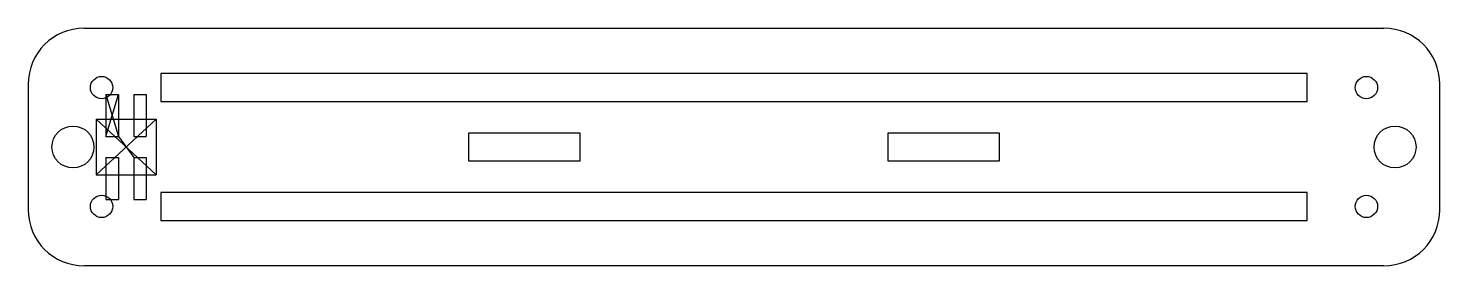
# Model space of a CAD drawing. Header units: millimetres. Extents: x -51 to 51, y -9 to 9.
import ezdxf

# ---------------------------------------------------------------- set-up
doc = ezdxf.new("R2010")
doc.units = ezdxf.units.MM
doc.header["$PDSIZE"] = -1
doc.linetypes.add('CENTERX2', pattern=[20.32, 12.7, -2.54, 2.54, -2.54])
doc.linetypes.add('HIDDEN', pattern=[1.905, 1.27, -0.635])

msp = doc.modelspace()

# ---------------------------------------------------------------- linework, layer by layer
at = {"color": 7, "linetype": 'Continuous', "lineweight": 25}
for p, q in [((-46.5, 8.5), (46.5, 8.5)), ((-41, 5.25), (-41, 3.25)), ((41, 5.25), (-41, 5.25)), ((41, 3.25), (41, 5.25)), ((-50.5, 4.5), (-50.5, -4.5)), ((50.5, -4.5), (50.5, 4.5)), ((-41, 3.25), (41, 3.25)), ((-19, 1), (-19, -1)), ((-11, 1), (-19, 1)), ((-11, -1), (-11, 1)), ((11, 1), (11, -1)), ((19, 1), (11, 1)), ((19, -1), (19, 1)), ((-19, -1), (-11, -1)), ((11, -1), (19, -1)), ((-41, -3.25), (-41, -5.25)), ((41, -3.25), (-41, -3.25)), ((41, -5.25), (41, -3.25)), ((-41, -5.25), (41, -5.25)), ((46.5, -8.5), (-46.5, -8.5))]:
    msp.add_line(p, q, dxfattribs=at)
at = {"color": 7, "linetype": 'Continuous'}
for p, q in [((-44.95, 3.75), (-44.05, 3.75)), ((-44.95, 3.75), (-44.95, 0.75)), ((-44.05, 3.75), (-44.05, 0.75)), ((-42.95, 3.75), (-42.95, 0.75)), ((-42.95, 3.75), (-42.05, 3.75)), ((-42.05, 3.75), (-42.05, 0.75)), ((-44.95, 0.75), (-44.05, 0.75)), ((-42.95, 0.75), (-42.05, 0.75)), ((-44.95, -0.75), (-44.95, -3.75)), ((-44.95, -0.75), (-44.05, -0.75)), ((-44.05, -0.75), (-44.05, -3.75)), ((-42.95, -0.75), (-42.95, -3.75)), ((-42.95, -0.75), (-42.05, -0.75)), ((-42.05, -0.75), (-42.05, -3.75)), ((-44.95, -3.75), (-44.05, -3.75)), ((-42.95, -3.75), (-42.05, -3.75))]:
    msp.add_line(p, q, dxfattribs=at)
at = {"color": 7, "linetype": 'CENTERX2'}
for p, q in [((-44.95, 3.75), (-44.05, 0.75)), ((-44.95, 0.75), (-44.05, 3.75)), ((-45.65, 2), (-41.35, 2)), ((-45.65, 2), (-45.65, -2)), ((-45.65, 2), (-41.35, -2)), ((-45.65, -2), (-41.35, 2)), ((-41.35, 2), (-41.35, -2)), ((-44.05, 0.75), (-42.95, -0.75)), ((-45.65, -2), (-41.35, -2))]:
    msp.add_line(p, q, dxfattribs=at)
at = {"color": 7, "linetype": 'HIDDEN', "lineweight": 18}
for p, q in [((-44.95, 0.75), (-44.95, 3.75)), ((-44.95, 3.75), (-44.05, 3.75)), ((-44.05, 3.75), (-44.05, 0.75)), ((-42.95, 3.75), (-42.05, 3.75)), ((-42.95, 0.75), (-42.95, 3.75)), ((-42.05, 3.75), (-42.05, 0.75)), ((-44.05, 0.75), (-44.95, 0.75)), ((-42.05, 0.75), (-42.95, 0.75)), ((-44.95, -0.75), (-44.05, -0.75)), ((-44.95, -3.75), (-44.95, -0.75)), ((-44.05, -0.75), (-44.05, -3.75)), ((-42.95, -0.75), (-42.05, -0.75)), ((-42.95, -3.75), (-42.95, -0.75)), ((-42.05, -0.75), (-42.05, -3.75)), ((-44.05, -3.75), (-44.95, -3.75)), ((-42.05, -3.75), (-42.95, -3.75))]:
    msp.add_line(p, q, dxfattribs=at)
at = {"color": 7, "linetype": 'Continuous', "lineweight": 25}
for centre, radius in [((-45.25, 4.25), 0.8), ((45.25, 4.25), 0.8), ((-47.3, 0), 1.5), ((47.3, 0), 1.5), ((-45.25, -4.25), 0.8), ((45.25, -4.25), 0.8)]:
    msp.add_circle(centre, radius, dxfattribs=at)
for centre, start, end in [((-46.5, 4.5), 90, 180), ((46.5, 4.5), 0, 90), ((-46.5, -4.5), 180, 270), ((46.5, -4.5), 270, 0)]:
    msp.add_arc(centre, 4, start, end, dxfattribs=at)
at = {"color": 7, "linetype": 'Continuous'}
for p in [(-44.5, 2.25), (-43.5, 0)]:
    msp.add_point(p, dxfattribs=at)

doc.saveas('drawing.dxf')
